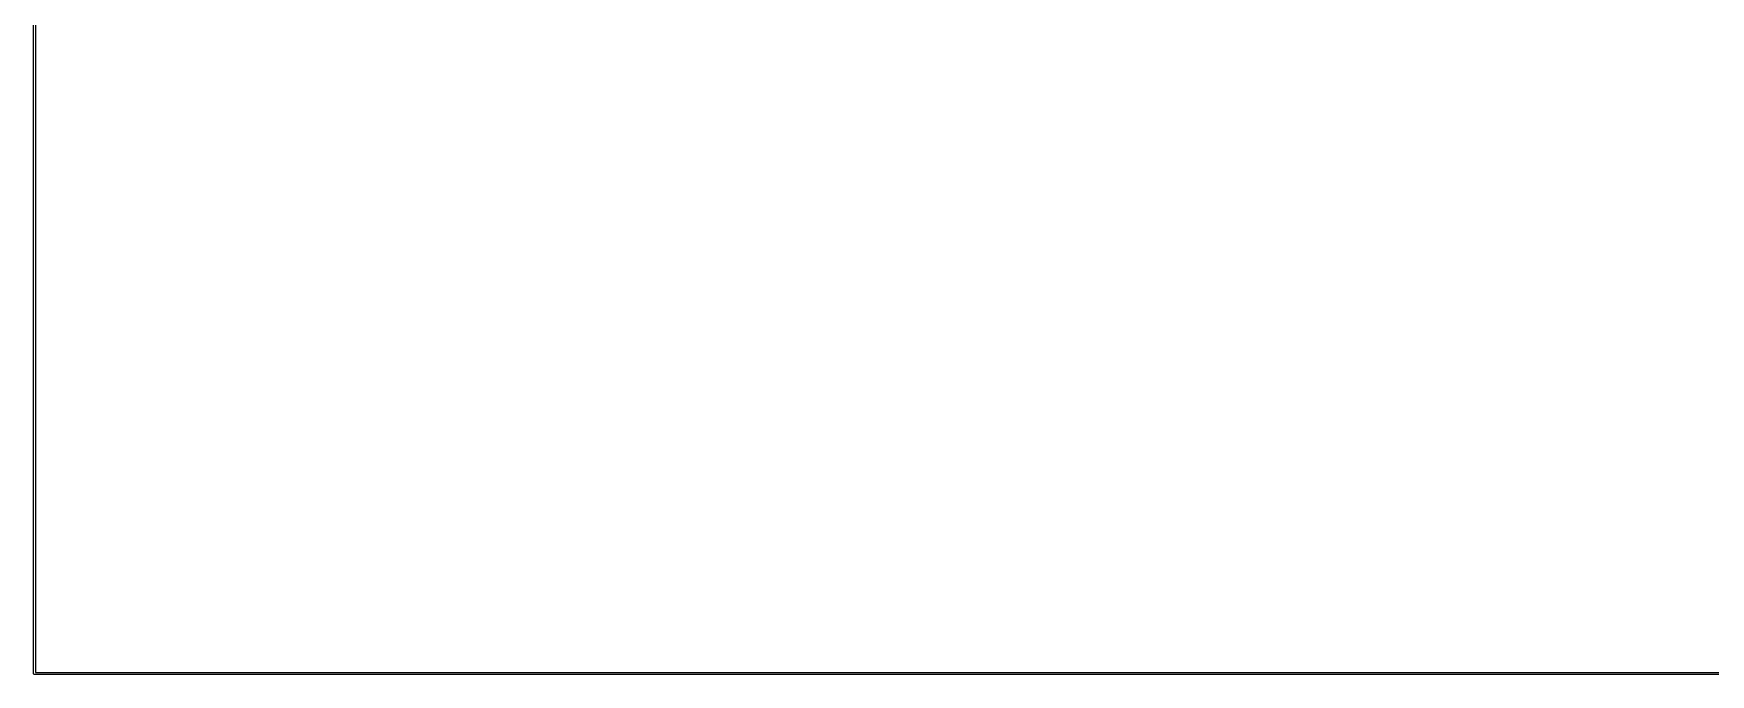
# Model space of a CAD drawing. Extents: x 20 to 216, y -192 to -20.
# Drawn here: x 19.97 to 61.06, y -165.03 to -149.34 of the extents above; entities that cross this region are included whole.
import ezdxf

# ---------------------------------------------------------------- set-up
doc = ezdxf.new("R2010")
doc.units = 0
doc.layers.add('BLACK', color=7, linetype='CONTINUOUS')

msp = doc.modelspace()

# ---------------------------------------------------------------- linework, layer by layer
at = {"layer": 'BLACK', "linetype": 'CONTINUOUS'}
for p, q in [((19.975, -165), (19.975, -20)), ((20.025, -20.025), (20.025, -164.975)), ((19.976903, -165.009567), (19.975, -165)), ((19.990433, -165.023097), (19.976903, -165.009567)), ((20, -165.025), (19.990433, -165.023097)), ((216, -165.025), (20, -165.025)), ((20.025, -164.975), (215.975, -164.975))]:
    msp.add_line(p, q, dxfattribs=at)

doc.saveas('drawing.dxf')
